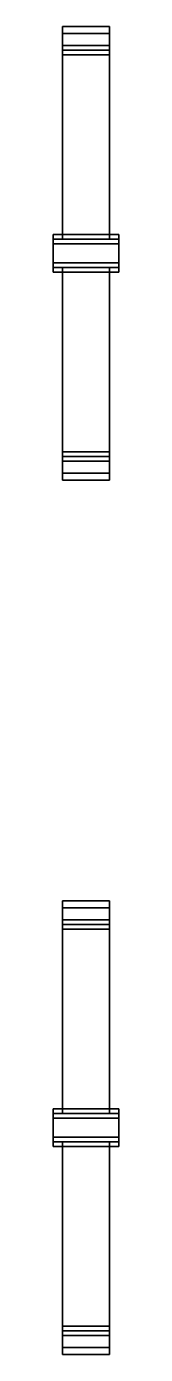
# Model space of a CAD drawing. Extents: x -1.02 to 1.02, y -1.41 to 1.4.
# Drawn here: x -1.02 to -0.88, y -1.41 to 1.4 of the extents above.
import ezdxf

# ---------------------------------------------------------------- set-up
doc = ezdxf.new("R2010")
doc.units = 0
doc.layers.add('SUSPENSION', color=5, linetype='CONTINUOUS')

msp = doc.modelspace()

# ---------------------------------------------------------------- linework, layer by layer
at = {"layer": 'SUSPENSION'}
for points in [[(-0.9, 1.3854, 0.4654), (-0.9, 1.4, 0.43), (-1, 1.4, 0.43), (-1, 1.3854, 0.4654)], [(-0.9, 1.4, 0.43), (-0.9, 1.3854, 0.3946), (-1, 1.3854, 0.3946), (-1, 1.4, 0.43)], [(-1, 1.3854, 0.4654), (-1, 1.4, 0.43), (-1, 1.4, 0.43), (-1, 1.3854, 0.3946)], [(-0.9, 1.3854, 0.3946), (-0.9, 1.35, 0.38), (-1, 1.35, 0.38), (-1, 1.3854, 0.3946)], [(-1, 1.35, 0.48), (-1, 1.3854, 0.4654), (-1, 1.3854, 0.3946), (-1, 1.35, 0.38)], [(-0.9, 1.36, 0.4759), (-0.9, 1.3854, 0.4654), (-1, 1.3854, 0.4654), (-1, 1.36, 0.4759)], [(-0.9, 1.3854, 0.3946), (-0.9, 1.4, 0.43), (-0.9, 1.4, 0.43), (-0.9, 1.3854, 0.4654)], [(-0.9, 1.35, 0.38), (-0.9, 1.3854, 0.3946), (-0.9, 1.3854, 0.4654), (-0.9, 1.35, 0.48)], [(-1, 1.36, 0.62), (-1, 1.34, 0.62), (-0.9, 1.34, 0.62), (-0.9, 1.36, 0.62)], [(-0.9, 1.36, 0.62), (-0.9, 1.36, 0.4759), (-1, 1.36, 0.4759), (-1, 1.36, 0.62)], [(-1, 1.35, 0.48), (-1, 1.34, 0.4831), (-1, 1.34, 0.62), (-1, 1.36, 0.62)], [(-1, 1.36, 0.4759), (-1, 1.35, 0.48), (-1, 1.36, 0.62)], [(-1, 1.35, 0.38), (-1, 0.95, 0.49), (-1, 0.96, 0.6), (-1, 1.35, 0.48)], [(-0.9, 1.35, 0.38), (-0.9, 0.95, 0.49), (-1, 0.95, 0.49), (-1, 1.35, 0.38)], [(-0.9, 1.34, 0.62), (-0.9, 1.34, 0.4831), (-0.9, 1.35, 0.48), (-0.9, 1.36, 0.62)], [(-0.9, 1.36, 0.62), (-0.9, 1.35, 0.48), (-0.9, 1.36, 0.4759), (-0.9, 1.36, 0.62)], [(-0.9, 0.96, 0.6), (-0.9, 0.95, 0.49), (-0.9, 1.35, 0.38), (-0.9, 1.35, 0.48)], [(-1, 1.34, 0.62), (-1, 0.96, 0.72), (-0.9, 0.96, 0.72), (-0.9, 1.34, 0.62)], [(-1, 1.34, 0.55), (-1, 0.96, 0.61), (-1, 0.96, 0.72), (-1, 1.34, 0.62)], [(-0.9, 1.34, 0.55), (-0.9, 0.96, 0.61), (-1, 0.96, 0.61), (-1, 1.34, 0.55)], [(-1, 1.34, 0.55), (-1, 1.34, 0.4831), (-0.9, 1.34, 0.4831), (-0.9, 1.34, 0.55)], [(-1, 1.34, 0.4831), (-1, 0.96, 0.6), (-0.9, 0.96, 0.6), (-0.9, 1.34, 0.4831)], [(-0.9, 0.96, 0.72), (-0.9, 0.96, 0.61), (-0.9, 1.34, 0.55), (-0.9, 1.34, 0.62)], [(-1, 0.96, 0.61), (-1.02, 0.96, 0.6), (-1.02, 0.96, 0.73), (-1, 0.96, 0.72)], [(-1.02, 0.96, 0.73), (-1.02, 0.96, 0.6), (-1.02, 0.88, 0.6), (-1.02, 0.88, 0.73)], [(-1, 0.96, 0.6), (-1, 0.95, 0.49), (-1.02, 0.95, 0.49), (-1.02, 0.96, 0.6)], [(-0.9, 0.96, 0.61), (-0.88, 0.96, 0.6), (-1.02, 0.96, 0.6), (-1, 0.96, 0.61)], [(-1.02, 0.96, 0.6), (-1.02, 0.95, 0.49), (-1.02, 0.89, 0.49), (-1.02, 0.88, 0.6)], [(-1.02, 0.94, 0.74), (-1.02, 0.96, 0.73), (-1.02, 0.88, 0.73), (-1.02, 0.9, 0.74)], [(-0.88, 0.94, 0.74), (-0.88, 0.96, 0.73), (-1.02, 0.96, 0.73), (-1.02, 0.94, 0.74)], [(-0.88, 0.96, 0.73), (-0.9, 0.96, 0.72), (-1, 0.96, 0.72), (-1.02, 0.96, 0.73)], [(-0.88, 0.96, 0.73), (-0.88, 0.96, 0.6), (-0.9, 0.96, 0.61), (-0.9, 0.96, 0.72)], [(-0.88, 0.96, 0.6), (-0.88, 0.95, 0.49), (-0.9, 0.95, 0.49), (-0.9, 0.96, 0.6)], [(-0.88, 0.88, 0.6), (-0.88, 0.96, 0.6), (-0.88, 0.96, 0.73), (-0.88, 0.88, 0.73)], [(-0.88, 0.89, 0.49), (-0.88, 0.95, 0.49), (-0.88, 0.96, 0.6), (-0.88, 0.88, 0.6)], [(-0.88, 0.88, 0.73), (-0.88, 0.96, 0.73), (-0.88, 0.94, 0.74), (-0.88, 0.9, 0.74)], [(-1.02, 0.89, 0.49), (-1.02, 0.95, 0.49), (-0.88, 0.95, 0.49), (-0.88, 0.89, 0.49)], [(-0.88, 0.9, 0.74), (-0.88, 0.94, 0.74), (-1.02, 0.94, 0.74), (-1.02, 0.9, 0.74)], [(-1.02, 0.9, 0.74), (-1.02, 0.88, 0.73), (-0.88, 0.88, 0.73), (-0.88, 0.9, 0.74)], [(-1.02, 0.88, 0.6), (-1.02, 0.89, 0.49), (-1, 0.89, 0.49), (-1, 0.88, 0.6)], [(-1.02, 0.88, 0.73), (-1.02, 0.88, 0.6), (-1, 0.88, 0.61), (-1, 0.88, 0.72)], [(-1, 0.88, 0.61), (-1.02, 0.88, 0.6), (-0.88, 0.88, 0.6), (-0.9, 0.88, 0.61)], [(-1.02, 0.88, 0.73), (-1, 0.88, 0.72), (-0.9, 0.88, 0.72), (-0.88, 0.88, 0.73)], [(-1, 0.49, 0.38), (-1, 0.89, 0.49), (-0.9, 0.89, 0.49), (-0.9, 0.49, 0.38)], [(-1, 0.88, 0.6), (-1, 0.89, 0.49), (-1, 0.49, 0.38), (-1, 0.49, 0.48)], [(-1, 0.88, 0.72), (-1, 0.88, 0.61), (-1, 0.5, 0.55), (-1, 0.5, 0.62)], [(-0.9, 0.5, 0.62), (-0.9, 0.88, 0.72), (-1, 0.88, 0.72), (-1, 0.5, 0.62)], [(-0.9, 0.5, 0.4831), (-0.9, 0.88, 0.6), (-1, 0.88, 0.6), (-1, 0.5, 0.4831)], [(-1, 0.5, 0.55), (-1, 0.88, 0.61), (-0.9, 0.88, 0.61), (-0.9, 0.5, 0.55)], [(-0.9, 0.88, 0.6), (-0.9, 0.89, 0.49), (-0.88, 0.89, 0.49), (-0.88, 0.88, 0.6)], [(-0.9, 0.49, 0.38), (-0.9, 0.89, 0.49), (-0.9, 0.88, 0.6), (-0.9, 0.49, 0.48)], [(-0.9, 0.88, 0.61), (-0.88, 0.88, 0.6), (-0.88, 0.88, 0.73), (-0.9, 0.88, 0.72)], [(-0.9, 0.5, 0.55), (-0.9, 0.88, 0.61), (-0.9, 0.88, 0.72), (-0.9, 0.5, 0.62)], [(-1, 0.5, 0.62), (-1, 0.5, 0.4831), (-1, 0.49, 0.48), (-1, 0.48, 0.62)], [(-0.9, 0.5, 0.55), (-0.9, 0.5, 0.4831), (-1, 0.5, 0.4831), (-1, 0.5, 0.55)], [(-0.9, 0.48, 0.62), (-0.9, 0.5, 0.62), (-1, 0.5, 0.62), (-1, 0.48, 0.62)], [(-1, 0.49, 0.38), (-1, 0.4546, 0.3946), (-1, 0.4546, 0.4654), (-1, 0.49, 0.48)], [(-1, 0.48, 0.62), (-1, 0.49, 0.48), (-1, 0.48, 0.4759), (-1, 0.48, 0.62)], [(-1, 0.4546, 0.3946), (-1, 0.49, 0.38), (-0.9, 0.49, 0.38), (-0.9, 0.4546, 0.3946)], [(-1, 0.48, 0.4759), (-1, 0.4546, 0.4654), (-0.9, 0.4546, 0.4654), (-0.9, 0.48, 0.4759)], [(-1, 0.48, 0.62), (-1, 0.48, 0.4759), (-0.9, 0.48, 0.4759), (-0.9, 0.48, 0.62)], [(-0.9, 0.49, 0.48), (-0.9, 0.5, 0.4831), (-0.9, 0.5, 0.62), (-0.9, 0.48, 0.62)], [(-0.9, 0.48, 0.4759), (-0.9, 0.49, 0.48), (-0.9, 0.48, 0.62)], [(-0.9, 0.49, 0.48), (-0.9, 0.4546, 0.4654), (-0.9, 0.4546, 0.3946), (-0.9, 0.49, 0.38)], [(-1, 0.4546, 0.3946), (-1, 0.44, 0.43), (-1, 0.44, 0.43), (-1, 0.4546, 0.4654)], [(-1, 0.44, 0.43), (-1, 0.4546, 0.3946), (-0.9, 0.4546, 0.3946), (-0.9, 0.44, 0.43)], [(-1, 0.4546, 0.4654), (-1, 0.44, 0.43), (-0.9, 0.44, 0.43), (-0.9, 0.4546, 0.4654)], [(-0.9, 0.4546, 0.4654), (-0.9, 0.44, 0.43), (-0.9, 0.44, 0.43), (-0.9, 0.4546, 0.3946)], [(-1, -0.4646, 0.4654), (-1, -0.45, 0.43), (-1, -0.45, 0.43), (-1, -0.4646, 0.3946)], [(-0.9, -0.45, 0.43), (-0.9, -0.4646, 0.3946), (-1, -0.4646, 0.3946), (-1, -0.45, 0.43)], [(-0.9, -0.4646, 0.4654), (-0.9, -0.45, 0.43), (-1, -0.45, 0.43), (-1, -0.4646, 0.4654)], [(-0.9, -0.49, 0.4759), (-0.9, -0.4646, 0.4654), (-1, -0.4646, 0.4654), (-1, -0.49, 0.4759)], [(-1, -0.5, 0.48), (-1, -0.4646, 0.4654), (-1, -0.4646, 0.3946), (-1, -0.5, 0.38)], [(-0.9, -0.4646, 0.3946), (-0.9, -0.5, 0.38), (-1, -0.5, 0.38), (-1, -0.4646, 0.3946)], [(-0.9, -0.4646, 0.3946), (-0.9, -0.45, 0.43), (-0.9, -0.45, 0.43), (-0.9, -0.4646, 0.4654)], [(-0.9, -0.5, 0.38), (-0.9, -0.4646, 0.3946), (-0.9, -0.4646, 0.4654), (-0.9, -0.5, 0.48)], [(-1, -0.49, 0.4759), (-1, -0.5, 0.48), (-1, -0.49, 0.62)], [(-1, -0.5, 0.48), (-1, -0.51, 0.4831), (-1, -0.51, 0.62), (-1, -0.49, 0.62)], [(-0.9, -0.49, 0.62), (-0.9, -0.49, 0.4759), (-1, -0.49, 0.4759), (-1, -0.49, 0.62)], [(-1, -0.49, 0.62), (-1, -0.51, 0.62), (-0.9, -0.51, 0.62), (-0.9, -0.49, 0.62)], [(-0.9, -0.5, 0.38), (-0.9, -0.9, 0.49), (-1, -0.9, 0.49), (-1, -0.5, 0.38)], [(-1, -0.5, 0.38), (-1, -0.9, 0.49), (-1, -0.89, 0.6), (-1, -0.5, 0.48)], [(-0.9, -0.49, 0.62), (-0.9, -0.5, 0.48), (-0.9, -0.49, 0.4759), (-0.9, -0.49, 0.62)], [(-0.9, -0.51, 0.62), (-0.9, -0.51, 0.4831), (-0.9, -0.5, 0.48), (-0.9, -0.49, 0.62)], [(-0.9, -0.89, 0.6), (-0.9, -0.9, 0.49), (-0.9, -0.5, 0.38), (-0.9, -0.5, 0.48)], [(-1, -0.51, 0.55), (-1, -0.89, 0.61), (-1, -0.89, 0.72), (-1, -0.51, 0.62)], [(-1, -0.51, 0.62), (-1, -0.89, 0.72), (-0.9, -0.89, 0.72), (-0.9, -0.51, 0.62)], [(-1, -0.51, 0.4831), (-1, -0.89, 0.6), (-0.9, -0.89, 0.6), (-0.9, -0.51, 0.4831)], [(-1, -0.51, 0.55), (-1, -0.51, 0.4831), (-0.9, -0.51, 0.4831), (-0.9, -0.51, 0.55)], [(-0.9, -0.51, 0.55), (-0.9, -0.89, 0.61), (-1, -0.89, 0.61), (-1, -0.51, 0.55)], [(-0.9, -0.89, 0.72), (-0.9, -0.89, 0.61), (-0.9, -0.51, 0.55), (-0.9, -0.51, 0.62)], [(-1.02, -0.89, 0.73), (-1.02, -0.89, 0.6), (-1.02, -0.97, 0.6), (-1.02, -0.97, 0.73)], [(-1, -0.89, 0.61), (-1.02, -0.89, 0.6), (-1.02, -0.89, 0.73), (-1, -0.89, 0.72)], [(-1.02, -0.89, 0.6), (-1.02, -0.9, 0.49), (-1.02, -0.96, 0.49), (-1.02, -0.97, 0.6)], [(-0.9, -0.89, 0.61), (-0.88, -0.89, 0.6), (-1.02, -0.89, 0.6), (-1, -0.89, 0.61)], [(-1, -0.89, 0.6), (-1, -0.9, 0.49), (-1.02, -0.9, 0.49), (-1.02, -0.89, 0.6)], [(-0.88, -0.89, 0.73), (-0.9, -0.89, 0.72), (-1, -0.89, 0.72), (-1.02, -0.89, 0.73)], [(-0.88, -0.91, 0.74), (-0.88, -0.89, 0.73), (-1.02, -0.89, 0.73), (-1.02, -0.91, 0.74)], [(-1.02, -0.91, 0.74), (-1.02, -0.89, 0.73), (-1.02, -0.97, 0.73), (-1.02, -0.95, 0.74)], [(-0.88, -0.89, 0.73), (-0.88, -0.89, 0.6), (-0.9, -0.89, 0.61), (-0.9, -0.89, 0.72)], [(-0.88, -0.89, 0.6), (-0.88, -0.9, 0.49), (-0.9, -0.9, 0.49), (-0.9, -0.89, 0.6)], [(-0.88, -0.97, 0.6), (-0.88, -0.89, 0.6), (-0.88, -0.89, 0.73), (-0.88, -0.97, 0.73)], [(-0.88, -0.96, 0.49), (-0.88, -0.9, 0.49), (-0.88, -0.89, 0.6), (-0.88, -0.97, 0.6)], [(-0.88, -0.97, 0.73), (-0.88, -0.89, 0.73), (-0.88, -0.91, 0.74), (-0.88, -0.95, 0.74)], [(-1.02, -0.96, 0.49), (-1.02, -0.9, 0.49), (-0.88, -0.9, 0.49), (-0.88, -0.96, 0.49)], [(-0.88, -0.95, 0.74), (-0.88, -0.91, 0.74), (-1.02, -0.91, 0.74), (-1.02, -0.95, 0.74)], [(-1.02, -0.95, 0.74), (-1.02, -0.97, 0.73), (-0.88, -0.97, 0.73), (-0.88, -0.95, 0.74)], [(-1.02, -0.97, 0.6), (-1.02, -0.96, 0.49), (-1, -0.96, 0.49), (-1, -0.97, 0.6)], [(-1.02, -0.97, 0.73), (-1.02, -0.97, 0.6), (-1, -0.97, 0.61), (-1, -0.97, 0.72)], [(-1, -0.97, 0.61), (-1.02, -0.97, 0.6), (-0.88, -0.97, 0.6), (-0.9, -0.97, 0.61)], [(-1.02, -0.97, 0.73), (-1, -0.97, 0.72), (-0.9, -0.97, 0.72), (-0.88, -0.97, 0.73)], [(-1, -0.97, 0.6), (-1, -0.96, 0.49), (-1, -1.36, 0.38), (-1, -1.36, 0.48)], [(-1, -1.36, 0.38), (-1, -0.96, 0.49), (-0.9, -0.96, 0.49), (-0.9, -1.36, 0.38)], [(-0.9, -1.35, 0.62), (-0.9, -0.97, 0.72), (-1, -0.97, 0.72), (-1, -1.35, 0.62)], [(-1, -0.97, 0.72), (-1, -0.97, 0.61), (-1, -1.35, 0.55), (-1, -1.35, 0.62)], [(-1, -1.35, 0.55), (-1, -0.97, 0.61), (-0.9, -0.97, 0.61), (-0.9, -1.35, 0.55)], [(-0.9, -1.35, 0.4831), (-0.9, -0.97, 0.6), (-1, -0.97, 0.6), (-1, -1.35, 0.4831)], [(-0.9, -1.36, 0.38), (-0.9, -0.96, 0.49), (-0.9, -0.97, 0.6), (-0.9, -1.36, 0.48)], [(-0.9, -0.97, 0.6), (-0.9, -0.96, 0.49), (-0.88, -0.96, 0.49), (-0.88, -0.97, 0.6)], [(-0.9, -1.35, 0.55), (-0.9, -0.97, 0.61), (-0.9, -0.97, 0.72), (-0.9, -1.35, 0.62)], [(-0.9, -0.97, 0.61), (-0.88, -0.97, 0.6), (-0.88, -0.97, 0.73), (-0.9, -0.97, 0.72)], [(-0.9, -1.37, 0.62), (-0.9, -1.35, 0.62), (-1, -1.35, 0.62), (-1, -1.37, 0.62)], [(-0.9, -1.35, 0.55), (-0.9, -1.35, 0.4831), (-1, -1.35, 0.4831), (-1, -1.35, 0.55)], [(-1, -1.35, 0.62), (-1, -1.35, 0.4831), (-1, -1.36, 0.48), (-1, -1.37, 0.62)], [(-1, -1.3954, 0.3946), (-1, -1.36, 0.38), (-0.9, -1.36, 0.38), (-0.9, -1.3954, 0.3946)], [(-1, -1.37, 0.62), (-1, -1.36, 0.48), (-1, -1.37, 0.4759), (-1, -1.37, 0.62)], [(-1, -1.36, 0.38), (-1, -1.3954, 0.3946), (-1, -1.3954, 0.4654), (-1, -1.36, 0.48)], [(-1, -1.37, 0.62), (-1, -1.37, 0.4759), (-0.9, -1.37, 0.4759), (-0.9, -1.37, 0.62)], [(-1, -1.37, 0.4759), (-1, -1.3954, 0.4654), (-0.9, -1.3954, 0.4654), (-0.9, -1.37, 0.4759)], [(-0.9, -1.36, 0.48), (-0.9, -1.35, 0.4831), (-0.9, -1.35, 0.62), (-0.9, -1.37, 0.62)], [(-0.9, -1.36, 0.48), (-0.9, -1.3954, 0.4654), (-0.9, -1.3954, 0.3946), (-0.9, -1.36, 0.38)], [(-0.9, -1.37, 0.4759), (-0.9, -1.36, 0.48), (-0.9, -1.37, 0.62)], [(-1, -1.3954, 0.4654), (-1, -1.41, 0.43), (-0.9, -1.41, 0.43), (-0.9, -1.3954, 0.4654)], [(-1, -1.41, 0.43), (-1, -1.3954, 0.3946), (-0.9, -1.3954, 0.3946), (-0.9, -1.41, 0.43)], [(-1, -1.3954, 0.3946), (-1, -1.41, 0.43), (-1, -1.41, 0.43), (-1, -1.3954, 0.4654)], [(-0.9, -1.3954, 0.4654), (-0.9, -1.41, 0.43), (-0.9, -1.41, 0.43), (-0.9, -1.3954, 0.3946)]]:
    msp.add_3dface(points, dxfattribs=at)

doc.saveas('drawing.dxf')
